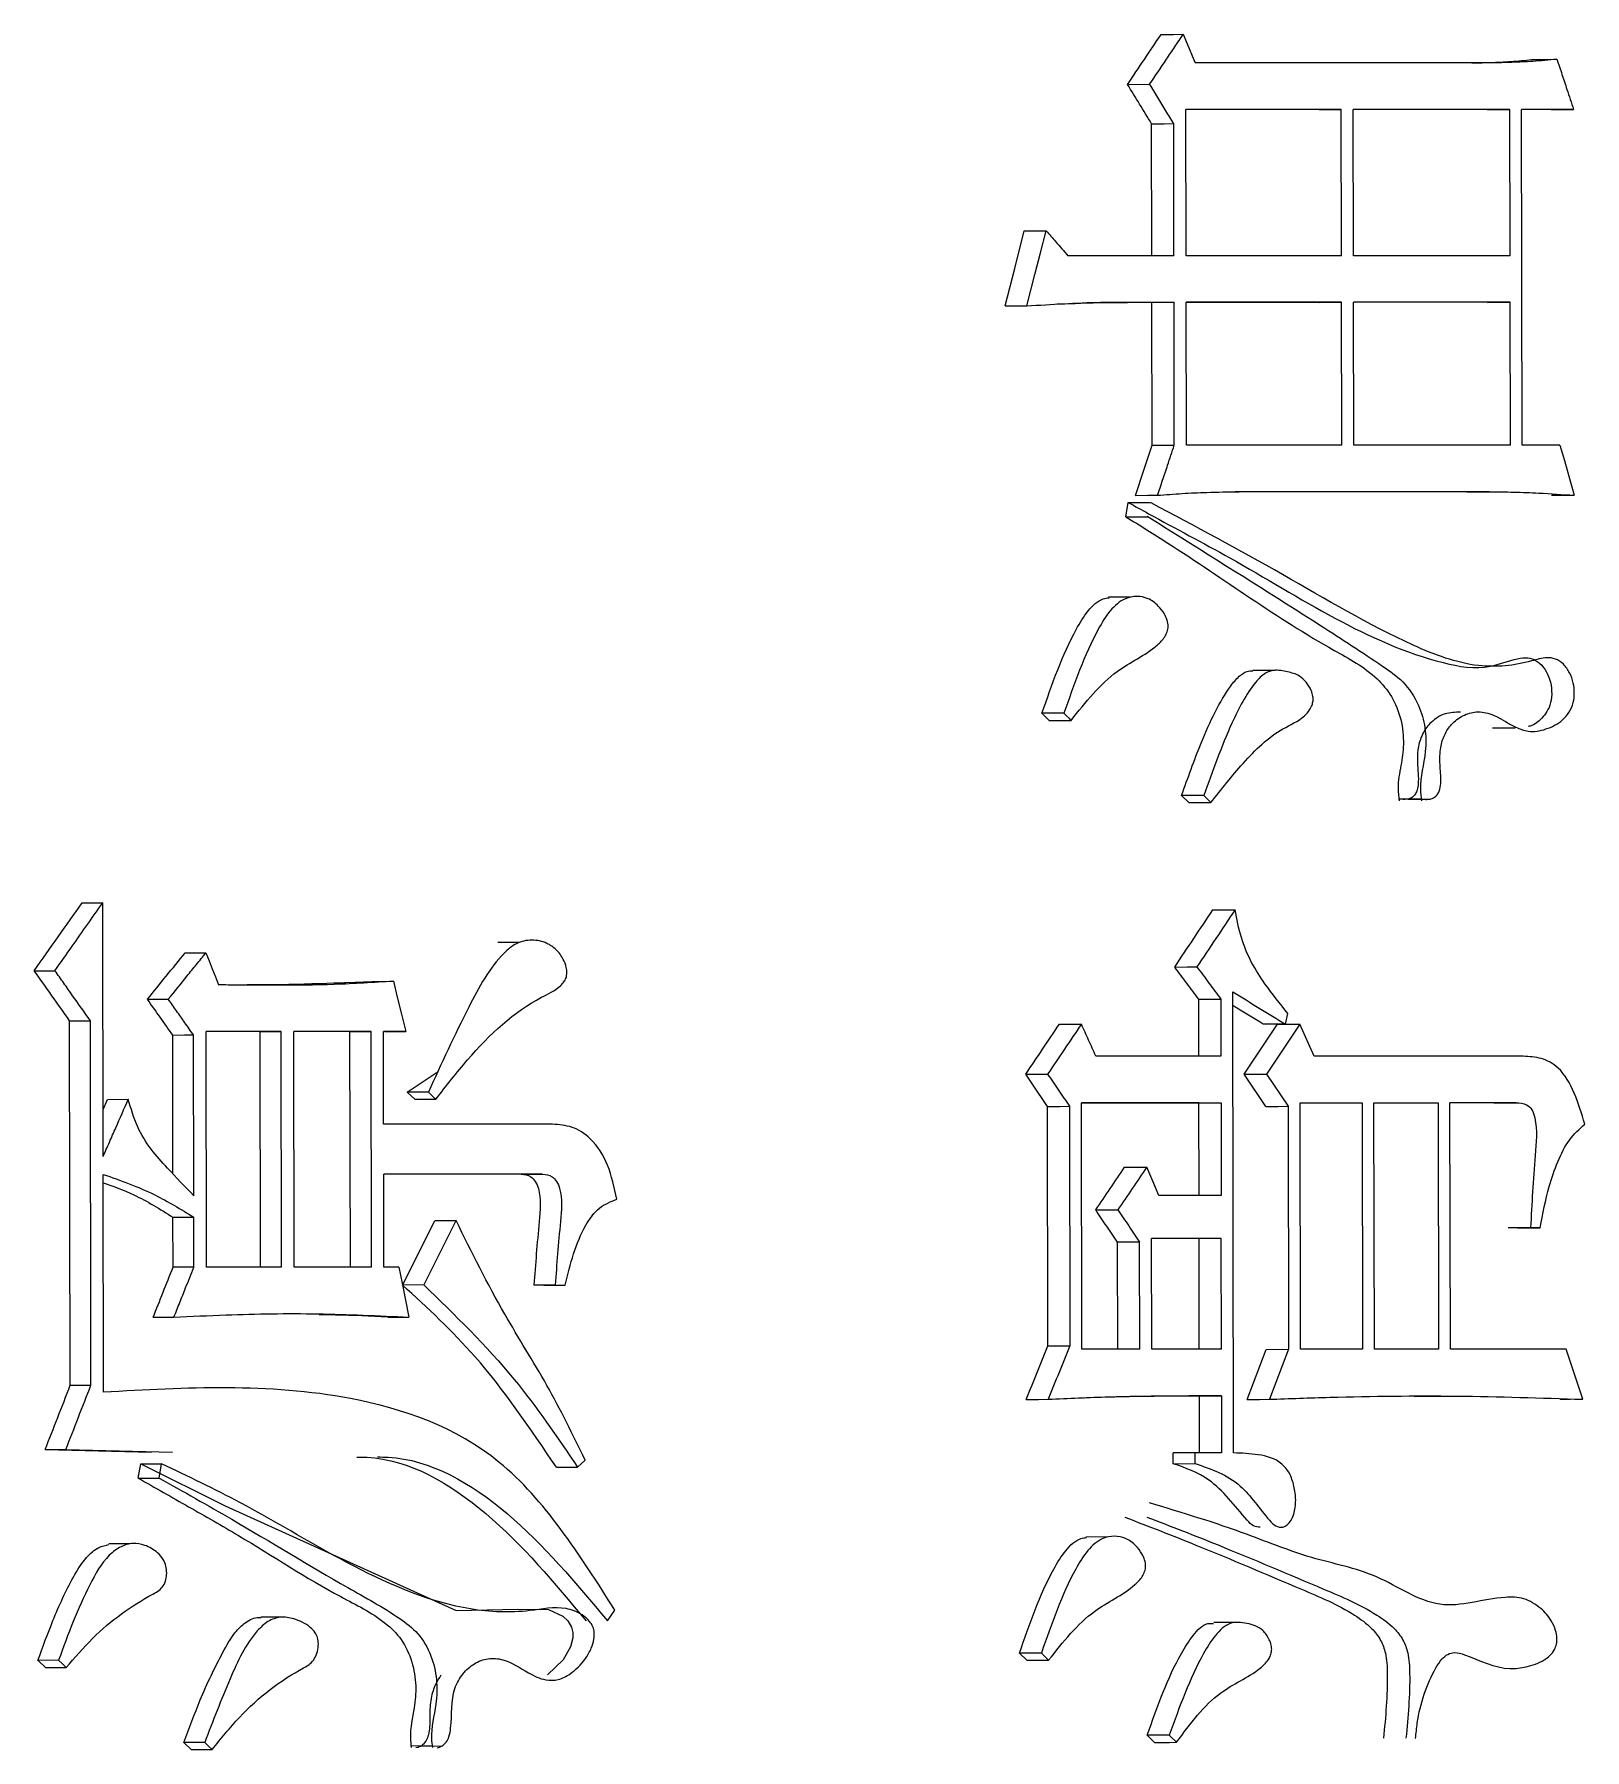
# Model space of a CAD drawing. Header units: millimetres. Extents: x 2104 to 4053, y 855 to 2233.
# Drawn here: x 2993.04 to 2997.74, y 1054.67 to 1059.86 of the extents above; entities that cross this region are included whole.
import ezdxf

# ---------------------------------------------------------------- set-up
doc = ezdxf.new("R2010")
doc.units = ezdxf.units.MM

msp = doc.modelspace()

# ---------------------------------------------------------------- linework, layer by layer
at = {"color": 7, "linetype": 'Continuous', "lineweight": 25}
for p, q in [((2997.4525, 1059.7752), (2996.5576, 1059.7752)), ((2996.3526, 1059.71), (2996.4194, 1059.7103)), ((2996.9997, 1059.6346), (2996.5287, 1059.6346)), ((2996.5295, 1059.1911), (2996.5287, 1059.6346)), ((2996.6757, 1059.6343), (2996.5287, 1059.6343)), ((2996.9322, 1059.6343), (2996.9997, 1059.6346)), ((2997.0004, 1059.1911), (2996.9997, 1059.6346)), ((2997.51, 1059.6346), (2997.0358, 1059.6346)), ((2997.0365, 1059.1911), (2997.0358, 1059.6346)), ((2997.4419, 1059.6343), (2997.51, 1059.6346)), ((2997.5108, 1059.1911), (2997.51, 1059.6346)), ((2997.703, 1059.6346), (2997.5458, 1059.6346)), ((2997.5475, 1058.6178), (2997.5458, 1059.6346)), ((2997.6347, 1059.6343), (2997.703, 1059.6346)), ((2996.4262, 1059.1908), (2996.4255, 1059.591)), ((2996.4931, 1059.1911), (2996.4924, 1059.5913)), ((2996.4931, 1059.1911), (2996.1721, 1059.191)), ((2997.0004, 1059.1911), (2996.5295, 1059.1911)), ((2997.5108, 1059.1911), (2997.0365, 1059.1911)), ((2996.4265, 1059.0502), (2996.4934, 1059.0504)), ((2996.4272, 1058.6175), (2996.4265, 1059.0502)), ((2996.4941, 1058.6177), (2996.4934, 1059.0504)), ((2997.0007, 1059.0504), (2996.5297, 1059.0504)), ((2996.5305, 1058.6177), (2996.5297, 1059.0504)), ((2996.9331, 1059.0502), (2996.5297, 1059.0502)), ((2996.9331, 1059.0502), (2997.0007, 1059.0504)), ((2997.0014, 1058.6178), (2997.0007, 1059.0504)), ((2997.511, 1059.0504), (2997.0368, 1059.0504)), ((2997.0375, 1058.6178), (2997.0368, 1059.0504)), ((2997.4429, 1059.0502), (2997.511, 1059.0504)), ((2997.5118, 1058.6178), (2997.511, 1059.0504)), ((2996.4272, 1058.6175), (2996.4941, 1058.6177)), ((2997.0014, 1058.6178), (2996.5305, 1058.6177)), ((2997.5118, 1058.6178), (2997.0375, 1058.6178)), ((2997.6619, 1058.6178), (2997.5475, 1058.6178)), ((2997.3794, 1058.4769), (2996.6782, 1058.4769)), ((2997.4475, 1058.4771), (2996.6905, 1058.4771)), ((2997.3794, 1058.4769), (2997.4475, 1058.4771)), ((2996.3476, 1058.4011), (2996.3548, 1058.4444)), ((2996.3548, 1058.4444), (2996.4216, 1058.4447)), ((2997.6366, 1058.4661), (2997.705, 1058.4663)), ((2996.3476, 1058.4011), (2996.4144, 1058.4014)), ((2996.3612, 1058.1579), (2996.2944, 1058.1576)), ((2996.7998, 1057.9362), (2996.7321, 1057.9359)), ((2996.1599, 1057.8064), (2996.0934, 1057.8062)), ((2996.1153, 1057.7846), (2996.0934, 1057.8062)), ((2996.1153, 1057.7846), (2996.1818, 1057.7848)), ((2997.4572, 1057.7623), (2997.5259, 1057.7625)), ((2996.5379, 1057.5358), (2996.5161, 1057.5574)), ((2996.5832, 1057.5576), (2996.5162, 1057.5574)), ((2997.2413, 1057.5468), (2997.1734, 1057.5466)), ((2997.2018, 1057.5466), (2997.2697, 1057.5468)), ((2993.2506, 1056.4647), (2993.2493, 1057.2327)), ((2996.611, 1057.2113), (2996.6782, 1057.2115)), ((2994.5102, 1057.1124), (2994.4452, 1057.1121)), ((2993.0421, 1057.0269), (2993.1046, 1057.0271)), ((2993.959, 1056.9898), (2994.0655, 1056.9946)), ((2993.3849, 1056.9404), (2993.4479, 1056.9407)), ((2996.5682, 1056.7677), (2996.568, 1056.9408)), ((2996.635, 1056.9411), (2996.6353, 1056.768)), ((2996.6737, 1055.5673), (2996.6713, 1056.9627)), ((2993.151, 1055.7721), (2993.1491, 1056.8755)), ((2993.2136, 1055.7723), (2993.2118, 1056.8757)), ((2996.706, 1056.7137), (2996.8069, 1056.8651)), ((2996.8743, 1056.8654), (2996.7732, 1056.7139)), ((2996.8309, 1056.8654), (2996.8381, 1056.8978)), ((2996.9179, 1056.768), (2996.8743, 1056.8654)), ((2993.4618, 1056.412), (2993.4611, 1056.8322)), ((2993.5249, 1056.3457), (2993.5241, 1056.8325)), ((2993.7896, 1056.8434), (2993.5621, 1056.8433)), ((2993.5633, 1056.1294), (2993.5621, 1056.8433)), ((2993.7262, 1056.8431), (2993.5621, 1056.8431)), ((2993.7262, 1056.8431), (2993.7896, 1056.8434)), ((2993.7274, 1056.1292), (2993.7262, 1056.8431)), ((2993.7908, 1056.1294), (2993.7896, 1056.8434)), ((2994.0617, 1056.8434), (2993.8275, 1056.8434)), ((2993.8287, 1056.1294), (2993.8275, 1056.8434)), ((2993.998, 1056.8432), (2993.8275, 1056.8431)), ((2993.998, 1056.8432), (2994.0617, 1056.8434)), ((2993.9992, 1056.1292), (2993.998, 1056.8432)), ((2994.0629, 1056.1295), (2994.0617, 1056.8434)), ((2994.1673, 1056.8434), (2994.0994, 1056.8434)), ((2994.0999, 1056.5622), (2994.0994, 1056.8434)), ((2994.1034, 1056.8432), (2994.0994, 1056.8432)), ((2994.1034, 1056.8432), (2994.1673, 1056.8434)), ((2996.6353, 1056.768), (2996.2566, 1056.768)), ((2997.5507, 1056.768), (2996.9179, 1056.768)), ((2994.1714, 1056.6593), (2994.265, 1056.7218)), ((2996.7712, 1056.6163), (2996.706, 1056.7137)), ((2996.7732, 1056.7139), (2996.8386, 1056.6166)), ((2994.194, 1056.6377), (2994.1714, 1056.6593)), ((2993.2504, 1056.6069), (2993.2638, 1056.6375)), ((2993.2638, 1056.6375), (2993.3266, 1056.6378)), ((2996.1112, 1055.8915), (2996.11, 1056.6163)), ((2996.1765, 1056.6165), (2996.1777, 1055.8918)), ((2996.213, 1056.6273), (2996.6356, 1056.6274)), ((2996.2143, 1055.881), (2996.213, 1056.6273)), ((2996.5685, 1056.6271), (2996.213, 1056.6271)), ((2996.5685, 1056.6271), (2996.6356, 1056.6274)), ((2996.569, 1056.3459), (2996.5685, 1056.6271)), ((2996.6356, 1056.6274), (2996.6361, 1056.3461)), ((2996.8386, 1056.6166), (2996.8398, 1055.881)), ((2996.8747, 1056.6274), (2997.0625, 1056.6274)), ((2996.876, 1055.881), (2996.8747, 1056.6274)), ((2996.9949, 1056.6271), (2997.0625, 1056.6274)), ((2997.0625, 1056.6274), (2997.0638, 1055.881)), ((2997.0986, 1056.6274), (2997.2928, 1056.6274)), ((2997.0998, 1055.881), (2997.0986, 1056.6274)), ((2997.225, 1056.6271), (2997.2928, 1056.6274)), ((2997.2928, 1056.6274), (2997.2941, 1055.881)), ((2997.5295, 1056.6274), (2997.3287, 1056.6274)), ((2997.33, 1055.881), (2997.3287, 1056.6274)), ((2997.4612, 1056.6271), (2997.3287, 1056.6271)), ((2997.4616, 1056.6271), (2997.5298, 1056.6274)), ((2994.6108, 1056.5623), (2994.0999, 1056.5622)), ((2993.2518, 1055.7508), (2993.2507, 1056.4105)), ((2994.5811, 1056.4108), (2994.1002, 1056.4107)), ((2994.1007, 1056.1295), (2994.1002, 1056.4107)), ((2994.5167, 1056.4106), (2994.1002, 1056.4105)), ((2994.5169, 1056.4106), (2994.5814, 1056.4108)), ((2996.6361, 1056.3461), (2996.447, 1056.3461)), ((2993.4623, 1056.1291), (2993.462, 1056.2806)), ((2993.5253, 1056.1294), (2993.5251, 1056.2808)), ((2994.1574, 1056.0753), (2994.2547, 1056.2699)), ((2994.3187, 1056.2702), (2994.2214, 1056.0756)), ((2994.2551, 1056.2707), (2994.3192, 1056.271)), ((2997.573, 1056.2488), (2997.5048, 1056.2485)), ((2997.5334, 1056.2485), (2997.6016, 1056.2488)), ((2997.6016, 1056.2488), (2997.573, 1056.2488)), ((2996.3889, 1056.2055), (2996.3222, 1056.2052)), ((2996.3227, 1055.8807), (2996.3222, 1056.2052)), ((2996.3895, 1055.881), (2996.3889, 1056.2055)), ((2996.6363, 1056.2163), (2996.4254, 1056.2163)), ((2996.4259, 1055.881), (2996.4254, 1056.2163)), ((2996.5692, 1056.2161), (2996.4254, 1056.2161)), ((2996.6363, 1056.2163), (2996.5692, 1056.2161)), ((2996.5698, 1055.8807), (2996.5692, 1056.2161)), ((2996.6368, 1055.881), (2996.6363, 1056.2163)), ((2993.5253, 1056.1294), (2993.4623, 1056.1291)), ((2993.7908, 1056.1294), (2993.5633, 1056.1294)), ((2994.0629, 1056.1295), (2993.8287, 1056.1294)), ((2994.1459, 1056.1295), (2994.1007, 1056.1295)), ((2994.2214, 1056.0756), (2994.1574, 1056.0753)), ((2994.6191, 1056.0755), (2994.5547, 1056.0752)), ((2994.5845, 1056.0752), (2994.5547, 1056.0752)), ((2994.5845, 1056.0752), (2994.6491, 1056.0755)), ((2994.6191, 1056.0755), (2994.6491, 1056.0755)), ((2993.4018, 1055.9777), (2993.4647, 1055.9779)), ((2994.1124, 1055.9778), (2994.1763, 1055.9781)), ((2996.1112, 1055.8915), (2996.1777, 1055.8918)), ((2996.3895, 1055.881), (2996.2143, 1055.881)), ((2996.6368, 1055.881), (2996.4259, 1055.881)), ((2996.7149, 1055.7293), (2996.7725, 1055.8807)), ((2996.7725, 1055.8807), (2996.8398, 1055.881)), ((2996.8398, 1055.881), (2996.7821, 1055.7295)), ((2997.0638, 1055.881), (2996.876, 1055.881)), ((2997.2941, 1055.881), (2997.0998, 1055.881)), ((2997.6808, 1055.881), (2997.33, 1055.881)), ((2997.731, 1055.7295), (2997.6808, 1055.881)), ((2993.151, 1055.7721), (2993.2136, 1055.7723)), ((2996.57, 1055.7401), (2996.5377, 1055.74)), ((2996.5703, 1055.5673), (2996.57, 1055.7401)), ((2996.6371, 1055.7403), (2996.6374, 1055.5673)), ((2997.2211, 1055.7381), (2997.3697, 1055.7386)), ((2993.0751, 1055.5774), (2993.1376, 1055.5776)), ((2993.0751, 1055.5774), (2993.3972, 1055.5697)), ((2993.1376, 1055.5776), (2993.4604, 1055.5699)), ((2996.5575, 1055.5673), (2996.4905, 1055.567)), ((2996.4905, 1055.5346), (2996.4905, 1055.567)), ((2996.5575, 1055.5348), (2996.5575, 1055.5673)), ((2996.6374, 1055.5673), (2996.5575, 1055.5673)), ((2993.357, 1055.4909), (2993.3645, 1055.5342)), ((2993.3645, 1055.5342), (2993.4274, 1055.5344)), ((2993.4199, 1055.4911), (2993.4274, 1055.5344)), ((2994.6229, 1055.5236), (2994.6874, 1055.5238)), ((2994.6874, 1055.5238), (2994.7098, 1055.5455)), ((2996.4905, 1055.5346), (2996.5575, 1055.5348)), ((2996.293, 1055.3129), (2996.2264, 1055.3126)), ((2993.331, 1055.2917), (2993.2674, 1055.2915)), ((2993.7921, 1055.07), (2993.7279, 1055.0697)), ((2996.6804, 1055.0541), (2996.6133, 1055.0538)), ((2996.0915, 1054.9615), (2996.0251, 1054.9612)), ((2996.0471, 1054.9396), (2996.0251, 1054.9612)), ((2993.1157, 1054.9394), (2993.0532, 1054.9392)), ((2993.0762, 1054.9175), (2993.0533, 1054.9391)), ((2993.0761, 1054.9175), (2993.1387, 1054.9178)), ((2996.0471, 1054.9396), (2996.1135, 1054.9399)), ((2993.5581, 1054.6907), (2993.495, 1054.6905)), ((2993.5179, 1054.6688), (2993.4951, 1054.6904)), ((2996.4789, 1054.7127), (2996.412, 1054.7125)), ((2996.4338, 1054.6908), (2996.412, 1054.7125)), ((2993.5178, 1054.6689), (2993.5809, 1054.6691)), ((2994.2465, 1054.68), (2994.1826, 1054.6797)), ((2994.2123, 1054.6798), (2994.2763, 1054.68))]:
    msp.add_line(p, q, dxfattribs=at)
at = {"color": 7, "linetype": 'Continuous', "lineweight": 25, "flags": 128}
for points in [[(2996.4541, 1059.8615), (2996.4916, 1059.8616), (2996.5211, 1059.8617)], [(2996.5211, 1059.8617), (2996.5302, 1059.8401), (2996.5393, 1059.8185), (2996.5485, 1059.7968), (2996.5576, 1059.7752)], [(2997.5844, 1059.7858), (2997.6227, 1059.7859), (2997.6528, 1059.786)], [(2996.4255, 1059.591), (2996.463, 1059.5912), (2996.4924, 1059.5913)], [(2995.9816, 1059.0393), (2996.0107, 1059.1529), (2996.0398, 1059.2665)], [(2996.0398, 1059.2665), (2996.0769, 1059.2666), (2996.1062, 1059.2668)], [(2996.048, 1059.0396), (2996.0722, 1059.1341), (2996.0892, 1059.2004), (2996.1062, 1059.2668)], [(2995.9816, 1059.0393), (2996.0188, 1059.0395), (2996.048, 1059.0396)], [(2996.3766, 1058.466), (2996.4019, 1058.5418), (2996.4272, 1058.6175)], [(2997.6619, 1058.6178), (2997.6752, 1058.5711), (2997.6884, 1058.5245), (2997.705, 1058.4663)], [(2996.3766, 1058.466), (2996.414, 1058.4662), (2996.4434, 1058.4663)], [(2996.1818, 1057.7848), (2996.1762, 1057.7903), (2996.1681, 1057.7984), (2996.1599, 1057.8064)], [(2996.605, 1057.536), (2996.5995, 1057.5414), (2996.5913, 1057.5495), (2996.5832, 1057.5576)], [(2996.5379, 1057.5358), (2996.5624, 1057.5359), (2996.5837, 1057.5359), (2996.605, 1057.536)], [(2993.1866, 1057.2324), (2993.2217, 1057.2326), (2993.2493, 1057.2327)], [(2993.4986, 1057.0811), (2993.5339, 1057.0812), (2993.5617, 1057.0813)], [(2993.5617, 1057.0813), (2993.5712, 1057.057), (2993.5808, 1057.0326), (2993.5903, 1057.0083), (2993.5998, 1056.984)], [(2996.4952, 1057.0382), (2996.5328, 1057.0383), (2996.5622, 1057.0384)], [(2994.0655, 1056.9946), (2994.1013, 1056.9948), (2994.1293, 1056.9949)], [(2994.1293, 1056.9949), (2994.1413, 1056.9473), (2994.1543, 1056.8954), (2994.1673, 1056.8434)], [(2996.568, 1056.9408), (2996.6055, 1056.941), (2996.635, 1056.9411)], [(2993.1491, 1056.8755), (2993.1842, 1056.8756), (2993.2118, 1056.8757)], [(2996.1461, 1056.8651), (2996.1834, 1056.8652), (2996.2126, 1056.8653)], [(2996.8309, 1056.8654), (2996.7932, 1056.8652), (2996.7636, 1056.8651)], [(2996.8069, 1056.8651), (2996.8447, 1056.8652), (2996.8743, 1056.8654)], [(2993.4611, 1056.8322), (2993.4964, 1056.8324), (2993.5241, 1056.8325)], [(2996.0441, 1056.7136), (2996.0813, 1056.7138), (2996.1105, 1056.7139)], [(2996.706, 1056.7137), (2996.7436, 1056.7138), (2996.7732, 1056.7139)], [(2994.2354, 1056.6596), (2994.212, 1056.6595), (2994.1917, 1056.6594), (2994.1714, 1056.6593)], [(2994.1939, 1056.6377), (2994.2173, 1056.6378), (2994.2376, 1056.6379), (2994.2579, 1056.6379)], [(2996.11, 1056.6163), (2996.1473, 1056.6164), (2996.1765, 1056.6165)], [(2996.7712, 1056.6163), (2996.8089, 1056.6164), (2996.8386, 1056.6166)], [(2996.3436, 1056.4324), (2996.381, 1056.4325), (2996.4104, 1056.4326)], [(2996.447, 1056.3461), (2996.4287, 1056.3894), (2996.4104, 1056.4326)], [(2996.2565, 1056.3026), (2996.2938, 1056.3027), (2996.3231, 1056.3028)], [(2993.462, 1056.2806), (2993.4803, 1056.2807), (2993.4986, 1056.2807), (2993.5251, 1056.2808)], [(2994.1459, 1056.1295), (2994.1556, 1056.0811), (2994.1659, 1056.0296), (2994.1763, 1055.9781)], [(2996.0458, 1055.7293), (2996.0829, 1055.7294), (2996.1122, 1055.7295)], [(2996.6371, 1055.7403), (2996.5995, 1055.7402), (2996.57, 1055.7401)], [(2996.7149, 1055.7293), (2996.7525, 1055.7294), (2996.7821, 1055.7295)], [(2997.731, 1055.7295), (2997.6927, 1055.7294), (2997.6627, 1055.7293)], [(2993.3645, 1055.5342), (2993.6203, 1055.4073), (2994.3194, 1055.0899), (2994.5062, 1055.0943), (2994.5987, 1055.0931), (2994.6423, 1055.0726), (2994.6574, 1055.0586), (2994.6692, 1055.0395), (2994.6729, 1055.0236), (2994.6727, 1055.007), (2994.6658, 1054.9803), (2994.6434, 1054.9404), (2994.5964, 1054.8958), (2994.5964, 1054.8958)], [(2993.357, 1055.4909), (2993.3849, 1055.491), (2993.4024, 1055.4911), (2993.4199, 1055.4911)], [(2994.7779, 1055.0587), (2994.789, 1055.0749), (2994.8002, 1055.0911)], [(2996.1135, 1054.9399), (2996.1079, 1054.9453), (2996.0997, 1054.9534), (2996.0915, 1054.9615)], [(2993.1387, 1054.9178), (2993.1272, 1054.9286), (2993.1158, 1054.9394)], [(2993.5809, 1054.6691), (2993.5695, 1054.6799), (2993.5581, 1054.6907)], [(2996.4338, 1054.6908), (2996.4583, 1054.6909), (2996.4795, 1054.691), (2996.5008, 1054.6911)], [(2996.5008, 1054.6911), (2996.4952, 1054.6966), (2996.487, 1054.7046), (2996.4789, 1054.7127)]]:
    msp.add_lwpolyline(points, dxfattribs=at)
at = {"color": 7, "linetype": 'Continuous', "lineweight": 25}
for points, knots in [([(2996.3526, 1059.71), (2996.3696, 1059.7353), (2996.4034, 1059.7858), (2996.4372, 1059.8362), (2996.4541, 1059.8615)], [0, 0, 0, 0, 0.5, 1, 1, 1, 1]), ([(2996.4194, 1059.7103), (2996.4364, 1059.7355), (2996.4618, 1059.7734), (2996.4957, 1059.8239), (2996.5126, 1059.8491), (2996.5211, 1059.8617)], [0, 0, 0, 0, 0.5, 0.75, 1, 1, 1, 1]), ([(2997.3945, 1059.7752), (2997.4158, 1059.7756), (2997.4582, 1059.7764), (2997.5215, 1059.7798), (2997.5634, 1059.7838), (2997.5844, 1059.7858)], [0, 0, 0, 0, 0.33543, 0.667608, 1, 1, 1, 1]), ([(2997.6528, 1059.786), (2997.6285, 1059.7837), (2997.583, 1059.7794), (2997.5163, 1059.7764), (2997.4738, 1059.7756), (2997.4525, 1059.7752)], [0, 0, 0, 0, 0.365045, 0.682453, 1, 1, 1, 1]), ([(2997.6528, 1059.786), (2997.6578, 1059.7708), (2997.6679, 1059.7405), (2997.6846, 1059.69), (2997.6963, 1059.6547), (2997.703, 1059.6346)], [0, 0, 0, 0, 0.30079, 0.601581, 1, 1, 1, 1]), ([(2996.4255, 1059.591), (2996.4134, 1059.6109), (2996.3891, 1059.6505), (2996.3648, 1059.6902), (2996.3526, 1059.71)], [0, 0, 0, 0, 0.499999, 1, 1, 1, 1]), ([(2996.4924, 1059.5913), (2996.4846, 1059.6042), (2996.4684, 1059.6304), (2996.4441, 1059.6701), (2996.4277, 1059.6969), (2996.4194, 1059.7103)], [0, 0, 0, 0, 0.324476, 0.662238, 1, 1, 1, 1]), ([(2996.1062, 1059.2668), (2996.1156, 1059.2559), (2996.1314, 1059.2378), (2996.1534, 1059.2126), (2996.1659, 1059.1982), (2996.1721, 1059.191)], [0, 0, 0, 0, 0.4303512, 0.7151758, 1, 1, 1, 1]), ([(2996.048, 1059.0396), (2996.1223, 1059.0443), (2996.2338, 1059.0513), (2996.3822, 1059.0514), (2996.4563, 1059.0508), (2996.4934, 1059.0504)], [0, 0, 0, 0, 0.499643, 0.749805, 1, 1, 1, 1]), ([(2996.1389, 1059.0459), (2996.1388, 1059.0456), (2996.1386, 1059.0452), (2996.1762, 1059.0468), (2996.2639, 1059.0498), (2996.3351, 1059.0503), (2996.3855, 1059.0504), (2996.3943, 1059.0504), (2996.3999, 1059.0504)], [0, 0, 0, 0, 0.075068, 0.109107, 0.519805, 0.708473, 0.812965, 1, 1, 1, 1]), ([(2996.4434, 1058.4663), (2996.4485, 1058.4815), (2996.4586, 1058.5118), (2996.4756, 1058.5623), (2996.4874, 1058.5976), (2996.4941, 1058.6177)], [0, 0, 0, 0, 0.300788, 0.601575, 1, 1, 1, 1]), ([(2996.4434, 1058.4663), (2996.4682, 1058.4682), (2996.5178, 1058.472), (2996.6002, 1058.4758), (2996.6577, 1058.4767), (2996.6905, 1058.4771)], [0, 0, 0, 0, 0.300884, 0.601781, 1, 1, 1, 1]), ([(2997.4475, 1058.4771), (2997.4726, 1058.4768), (2997.5228, 1058.4762), (2997.6087, 1058.4728), (2997.6693, 1058.4687), (2997.705, 1058.4663)], [0, 0, 0, 0, 0.29168, 0.583373, 1, 1, 1, 1]), ([(2996.3548, 1058.4444), (2996.3753, 1058.433), (2996.4777, 1058.3762), (2996.7957, 1058.2107), (2997.1248, 1057.9872), (2997.4329, 1057.9344), (2997.5156, 1057.9699), (2997.5628, 1057.9763), (2997.5902, 1057.9674), (2997.6124, 1057.9472), (2997.6288, 1057.918), (2997.6376, 1057.883), (2997.6368, 1057.8473), (2997.6271, 1057.8169), (2997.6072, 1057.7898), (2997.5862, 1057.7713), (2997.5694, 1057.7672), (2997.5656, 1057.7662)], [0, 0, 0, 0, 0.043743, 0.218678, 0.674874, 0.770685, 0.827126, 0.847708, 0.865227, 0.88276, 0.900201, 0.918353, 0.935984, 0.951559, 0.965799, 0.992116, 1, 1, 1, 1]), ([(2997.2553, 1057.5457), (2997.2605, 1057.5458), (2997.2711, 1057.5459), (2997.2846, 1057.5528), (2997.2938, 1057.5642), (2997.2995, 1057.5796), (2997.3023, 1057.6093), (2997.2978, 1057.6511), (2997.2979, 1057.7003), (2997.3113, 1057.7426), (2997.3345, 1057.7769), (2997.3677, 1057.8013), (2997.4103, 1057.814), (2997.4789, 1057.8006), (2997.5438, 1057.7424), (2997.6202, 1057.7561), (2997.6625, 1057.7773), (2997.6902, 1057.8074), (2997.7029, 1057.8364), (2997.7064, 1057.8682), (2997.7028, 1057.8996), (2997.6918, 1057.9303), (2997.6731, 1057.9563), (2997.6488, 1057.9725), (2997.6151, 1057.9768), (2997.5389, 1057.9518), (2997.4004, 1057.9382), (2997.1443, 1058.036), (2996.8236, 1058.2303), (2996.5575, 1058.3721), (2996.4244, 1058.443)], [0, 0, 0, 0, 0.007652, 0.015681, 0.02075, 0.025816, 0.034148, 0.052936, 0.071785, 0.086911, 0.102014, 0.121926, 0.142159, 0.165849, 0.223522, 0.250537, 0.277587, 0.290073, 0.302699, 0.313484, 0.324495, 0.336811, 0.350181, 0.363527, 0.376359, 0.399765, 0.479952, 0.580348, 0.790137, 1, 1, 1, 1]), ([(2996.3476, 1058.4011), (2996.39, 1058.3749), (2996.6025, 1058.2435), (2996.8483, 1058.0621), (2997.087, 1057.9386), (2997.1539, 1057.8599), (2997.1829, 1057.79), (2997.1906, 1057.7154), (2997.1808, 1057.6463), (2997.1688, 1057.5898), (2997.1731, 1057.5537), (2997.1745, 1057.5411)], [0, 0, 0, 0, 0.121837, 0.609205, 0.736134, 0.787443, 0.839025, 0.888224, 0.929796, 0.97544, 1, 1, 1, 1]), ([(2996.4114, 1058.4032), (2996.4467, 1058.3811), (2996.6231, 1058.2707), (2996.8619, 1058.1209), (2997.0842, 1057.9773), (2997.1882, 1057.9056), (2997.2336, 1057.8392), (2997.2557, 1057.7632), (2997.2574, 1057.6749), (2997.2348, 1057.603), (2997.241, 1057.5528), (2997.2424, 1057.5413)], [0, 0, 0, 0, 0.1010908, 0.5054168, 0.6861437, 0.747623, 0.8099489, 0.856214, 0.9025377, 0.9776718, 1, 1, 1, 1]), ([(2996.0934, 1057.8062), (2996.1241, 1057.8946), (2996.1626, 1058.0057), (2996.2309, 1058.1175), (2996.2671, 1058.152), (2996.2906, 1058.1553), (2996.2965, 1058.1562)], [0, 0, 0, 0, 0.631827, 0.793273, 0.948374, 1, 1, 1, 1]), ([(2996.1818, 1057.7848), (2996.2255, 1057.8399), (2996.3029, 1057.9373), (2996.4138, 1057.9839), (2996.4624, 1058.0317), (2996.4728, 1058.0521), (2996.4764, 1058.0701), (2996.4728, 1058.0893), (2996.4627, 1058.1107), (2996.4441, 1058.135), (2996.4155, 1058.1559), (2996.3803, 1058.162), (2996.3392, 1058.1545), (2996.2975, 1058.1185), (2996.2293, 1058.005), (2996.1906, 1057.8945), (2996.1599, 1057.8064)], [0, 0, 0, 0, 0.207529, 0.367372, 0.400835, 0.416669, 0.431353, 0.44814, 0.466693, 0.497247, 0.538462, 0.578547, 0.619957, 0.682143, 0.746846, 1, 1, 1, 1]), ([(2996.5162, 1057.5574), (2996.5351, 1057.6106), (2996.5661, 1057.6976), (2996.6151, 1057.8086), (2996.6543, 1057.8772), (2996.6874, 1057.9173), (2996.7114, 1057.9343), (2996.7261, 1057.9348), (2996.7322, 1057.9349)], [0, 0, 0, 0, 0.358147, 0.585823, 0.784381, 0.880615, 0.950661, 1, 1, 1, 1]), ([(2996.605, 1057.536), (2996.6367, 1057.5764), (2996.7033, 1057.6612), (2996.7984, 1057.753), (2996.8751, 1057.7835), (2996.9025, 1057.8136), (2996.9112, 1057.8295), (2996.9147, 1057.8438), (2996.914, 1057.8594), (2996.9077, 1057.8795), (2996.894, 1057.9016), (2996.8698, 1057.9238), (2996.8354, 1057.9322), (2996.8005, 1057.9393), (2996.766, 1057.9286), (2996.7184, 1057.8777), (2996.6536, 1057.753), (2996.6099, 1057.6317), (2996.5832, 1057.5576)], [0, 0, 0, 0, 0.145125, 0.304252, 0.383322, 0.406111, 0.420719, 0.431527, 0.442364, 0.458239, 0.484495, 0.512276, 0.553408, 0.599256, 0.628705, 0.66811, 0.797295, 1, 1, 1, 1]), ([(2997.3604, 1057.8096), (2997.3448, 1057.8093), (2997.3135, 1057.8088), (2997.274, 1057.7843), (2997.2461, 1057.7487), (2997.2317, 1057.7079), (2997.2287, 1057.6569), (2997.2346, 1057.6145), (2997.2317, 1057.5803), (2997.2262, 1057.5644), (2997.2175, 1057.5534), (2997.2041, 1057.546), (2997.1936, 1057.5457), (2997.1874, 1057.5455)], [0, 0, 0, 0, 0.1516546, 0.3033297, 0.4116147, 0.5204153, 0.6189366, 0.7738977, 0.8270404, 0.8622462, 0.8976433, 0.940748, 1, 1, 1, 1]), ([(2993.0421, 1057.0269), (2993.0662, 1057.0611), (2993.1144, 1057.1296), (2993.1626, 1057.1982), (2993.1866, 1057.2324)], [0, 0, 0, 0, 0.5, 1, 1, 1, 1]), ([(2993.1046, 1057.0271), (2993.122, 1057.0518), (2993.1549, 1057.0985), (2993.2031, 1057.167), (2993.2339, 1057.2108), (2993.2493, 1057.2327)], [0, 0, 0, 0, 0.360725, 0.680362, 1, 1, 1, 1]), ([(2996.4952, 1057.0382), (2996.5145, 1057.067), (2996.5532, 1057.1247), (2996.5917, 1057.1824), (2996.611, 1057.2113)], [0, 0, 0, 0, 0.5, 1, 1, 1, 1]), ([(2996.6781, 1057.2115), (2996.6588, 1057.1827), (2996.6202, 1057.125), (2996.5816, 1057.0673), (2996.5622, 1057.0384)], [0, 0, 0, 0, 0.500001, 1, 1, 1, 1]), ([(2996.8381, 1056.8978), (2996.8144, 1056.9269), (2996.7753, 1056.9751), (2996.7264, 1057.0509), (2996.6942, 1057.1267), (2996.6835, 1057.1831), (2996.6782, 1057.2115)], [0, 0, 0, 0, 0.333781, 0.552151, 0.77417, 1, 1, 1, 1]), ([(2993.3849, 1056.9404), (2993.4039, 1056.9638), (2993.4418, 1057.0107), (2993.4797, 1057.0576), (2993.4986, 1057.0811)], [0, 0, 0, 0, 0.5, 1, 1, 1, 1]), ([(2993.4479, 1056.9407), (2993.4669, 1056.9641), (2993.4953, 1056.9993), (2993.5333, 1057.0461), (2993.5522, 1057.0696), (2993.5617, 1057.0813)], [0, 0, 0, 0, 0.5, 0.75, 1, 1, 1, 1]), ([(2994.2579, 1056.6379), (2994.2894, 1056.6783), (2994.3842, 1056.8001), (2994.512, 1056.9197), (2994.6225, 1056.9674), (2994.6457, 1056.9917), (2994.653, 1057.0049), (2994.6556, 1057.0206), (2994.6531, 1057.0404), (2994.6429, 1057.0659), (2994.6233, 1057.0925), (2994.5904, 1057.1143), (2994.5485, 1057.1223), (2994.502, 1057.1135), (2994.4291, 1057.052), (2994.3426, 1056.893), (2994.2749, 1056.7456), (2994.2354, 1056.6596)], [0, 0, 0, 0, 0.1170235, 0.3535333, 0.40969, 0.4219133, 0.4319578, 0.442101, 0.4536789, 0.4720752, 0.4997704, 0.527463, 0.5683227, 0.6108044, 0.6490141, 0.7951665, 1, 1, 1, 1]), ([(2993.1491, 1056.8755), (2993.1313, 1056.9007), (2993.0956, 1056.9512), (2993.0599, 1057.0016), (2993.0421, 1057.0269)], [0, 0, 0, 0, 0.5, 1, 1, 1, 1]), ([(2993.2118, 1056.8757), (2993.1939, 1056.9009), (2993.1671, 1056.9388), (2993.1314, 1056.9893), (2993.1135, 1057.0145), (2993.1046, 1057.0271)], [0, 0, 0, 0, 0.4999999, 0.7499999, 1, 1, 1, 1]), ([(2996.568, 1056.9408), (2996.5558, 1056.957), (2996.5316, 1056.9895), (2996.5074, 1057.0219), (2996.4952, 1057.0382)], [0, 0, 0, 0, 0.500001, 1, 1, 1, 1]), ([(2996.5622, 1057.0384), (2996.5744, 1057.0222), (2996.5987, 1056.9897), (2996.6229, 1056.9573), (2996.635, 1056.9411)], [0, 0, 0, 0, 0.500001, 1, 1, 1, 1]), ([(2994.1293, 1056.9949), (2994.0697, 1056.9912), (2993.952, 1056.9839), (2993.8046, 1056.9826), (2993.6877, 1056.9831), (2993.6291, 1056.9837), (2993.5998, 1056.984)], [0, 0, 0, 0, 0.33903, 0.669456, 0.834726, 1, 1, 1, 1]), ([(2993.9832, 1056.99), (2993.9832, 1056.99), (2993.9833, 1056.99), (2993.9823, 1056.99), (2993.9474, 1056.989), (2993.8318, 1056.9846), (2993.7373, 1056.9839), (2993.6783, 1056.9837), (2993.649, 1056.9837), (2993.6363, 1056.9837), (2993.6287, 1056.9837)], [0, 0, 0, 0, 0.001521, 0.009304, 0.018805, 0.442977, 0.677305, 0.791604, 0.874752, 1, 1, 1, 1]), ([(2993.4611, 1056.8322), (2993.4484, 1056.8503), (2993.423, 1056.8863), (2993.3976, 1056.9224), (2993.3849, 1056.9404)], [0, 0, 0, 0, 0.5, 1, 1, 1, 1]), ([(2993.5241, 1056.8325), (2993.5154, 1056.8449), (2993.4984, 1056.8691), (2993.473, 1056.9051), (2993.4562, 1056.9288), (2993.4479, 1056.9407)], [0, 0, 0, 0, 0.342692, 0.671346, 1, 1, 1, 1]), ([(2996.6713, 1056.9627), (2996.6979, 1056.9465), (2996.7512, 1056.914), (2996.8043, 1056.8816), (2996.8309, 1056.8654)], [0, 0, 0, 0, 0.5, 1, 1, 1, 1]), ([(2996.7636, 1056.8651), (2996.737, 1056.8813), (2996.7063, 1056.9001), (2996.6756, 1056.9189), (2996.6714, 1056.9214)], [0, 0, 0, 0, 0.864063, 1, 1, 1, 1]), ([(2996.0441, 1056.7136), (2996.0611, 1056.7389), (2996.0951, 1056.7893), (2996.1291, 1056.8398), (2996.1461, 1056.8651)], [0, 0, 0, 0, 0.500001, 1, 1, 1, 1]), ([(2996.2126, 1056.8653), (2996.1956, 1056.8401), (2996.1616, 1056.7896), (2996.1275, 1056.7391), (2996.1105, 1056.7139)], [0, 0, 0, 0, 0.5000008, 1, 1, 1, 1]), ([(2996.2566, 1056.768), (2996.2493, 1056.7842), (2996.2346, 1056.8166), (2996.22, 1056.8491), (2996.2126, 1056.8653)], [0, 0, 0, 0, 0.500003, 1, 1, 1, 1]), ([(2997.7367, 1056.5625), (2997.7273, 1056.5945), (2997.7088, 1056.6575), (2997.6649, 1056.7337), (2997.6059, 1056.7651), (2997.569, 1056.767), (2997.5507, 1056.768)], [0, 0, 0, 0, 0.291832, 0.574338, 0.788145, 1, 1, 1, 1]), ([(2996.11, 1056.6163), (2996.099, 1056.6325), (2996.0771, 1056.6649), (2996.0551, 1056.6974), (2996.0441, 1056.7136)], [0, 0, 0, 0, 0.500001, 1, 1, 1, 1]), ([(2996.1105, 1056.7139), (2996.1215, 1056.6977), (2996.1435, 1056.6652), (2996.1655, 1056.6327), (2996.1765, 1056.6165)], [0, 0, 0, 0, 0.500001, 1, 1, 1, 1]), ([(2994.2579, 1056.6379), (2994.2561, 1056.6397), (2994.2514, 1056.6442), (2994.2438, 1056.6515), (2994.2382, 1056.6569), (2994.2354, 1056.6596)], [0, 0, 0, 0, 0.249837, 0.624946, 1, 1, 1, 1]), ([(2993.2506, 1056.4647), (2993.257, 1056.4792), (2993.2697, 1056.5082), (2993.2951, 1056.5659), (2993.314, 1056.6091), (2993.3266, 1056.6378)], [0, 0, 0, 0, 0.251429, 0.502858, 1, 1, 1, 1]), ([(2993.5249, 1056.3457), (2993.4983, 1056.3734), (2993.4544, 1056.4191), (2993.394, 1056.4848), (2993.3511, 1056.5544), (2993.3348, 1056.6098), (2993.3266, 1056.6378)], [0, 0, 0, 0, 0.334901, 0.5526, 0.773626, 1, 1, 1, 1]), ([(2997.5295, 1056.6274), (2997.5403, 1056.6269), (2997.5575, 1056.6261), (2997.5784, 1056.6075), (2997.5947, 1056.5543), (2997.5823, 1056.4313), (2997.5767, 1056.3213), (2997.573, 1056.2488)], [0, 0, 0, 0, 0.101292, 0.161492, 0.224995, 0.489361, 1, 1, 1, 1]), ([(2994.8056, 1056.3351), (2994.7981, 1056.3705), (2994.7836, 1056.4399), (2994.734, 1056.5187), (2994.6717, 1056.5578), (2994.631, 1056.5608), (2994.6108, 1056.5623)], [0, 0, 0, 0, 0.292672, 0.574648, 0.788772, 1, 1, 1, 1]), ([(2997.6016, 1056.2488), (2997.6097, 1056.2909), (2997.6231, 1056.3599), (2997.6537, 1056.449), (2997.6876, 1056.5178), (2997.7205, 1056.5477), (2997.7367, 1056.5625)], [0, 0, 0, 0, 0.347314, 0.569762, 0.788105, 1, 1, 1, 1]), ([(2993.2507, 1056.4105), (2993.3034, 1056.392), (2993.3979, 1056.3588), (2993.4861, 1056.3047), (2993.5251, 1056.2808)], [0, 0, 0, 0, 0.557901, 1, 1, 1, 1]), ([(2994.5167, 1056.4106), (2994.5267, 1056.4097), (2994.5428, 1056.4083), (2994.5603, 1056.3891), (2994.5783, 1056.3449), (2994.5671, 1056.2341), (2994.5596, 1056.1384), (2994.5547, 1056.0752)], [0, 0, 0, 0, 0.100729, 0.162069, 0.226578, 0.489509, 1, 1, 1, 1]), ([(2994.5811, 1056.4108), (2994.5912, 1056.41), (2994.6073, 1056.4086), (2994.6248, 1056.3894), (2994.6428, 1056.3451), (2994.6316, 1056.2343), (2994.6241, 1056.1386), (2994.6191, 1056.0755)], [0, 0, 0, 0, 0.100834, 0.16221, 0.226726, 0.489604, 1, 1, 1, 1]), ([(2996.2565, 1056.3026), (2996.271, 1056.3242), (2996.3001, 1056.3675), (2996.3291, 1056.4108), (2996.3436, 1056.4324)], [0, 0, 0, 0, 0.5000008, 1, 1, 1, 1]), ([(2996.4104, 1056.4326), (2996.3959, 1056.411), (2996.3668, 1056.3677), (2996.3377, 1056.3245), (2996.3231, 1056.3028)], [0, 0, 0, 0, 0.5000009, 1, 1, 1, 1]), ([(2993.2508, 1056.3853), (2993.2821, 1056.3739), (2993.3551, 1056.3475), (2993.4232, 1056.3049), (2993.462, 1056.2806)], [0, 0, 0, 0, 0.429972, 1, 1, 1, 1]), ([(2994.6491, 1056.0755), (2994.6653, 1056.1391), (2994.6876, 1056.2269), (2994.7508, 1056.3136), (2994.7875, 1056.328), (2994.8056, 1056.3351)], [0, 0, 0, 0, 0.572425, 0.789886, 1, 1, 1, 1]), ([(2996.3222, 1056.2052), (2996.3112, 1056.2215), (2996.2893, 1056.2539), (2996.2674, 1056.2864), (2996.2565, 1056.3026)], [0, 0, 0, 0, 0.500001, 1, 1, 1, 1]), ([(2996.3231, 1056.3028), (2996.3341, 1056.2866), (2996.3561, 1056.2542), (2996.378, 1056.2217), (2996.3889, 1056.2055)], [0, 0, 0, 0, 0.500001, 1, 1, 1, 1]), ([(2994.7101, 1055.5457), (2994.6727, 1055.6221), (2994.5979, 1055.775), (2994.4523, 1056.0021), (2994.3669, 1056.1745), (2994.3193, 1056.2705)], [0, 0, 0, 0, 0.306697, 0.613648, 1, 1, 1, 1]), ([(2993.4647, 1055.9779), (2993.4707, 1055.9927), (2993.4825, 1056.0223), (2993.5027, 1056.0728), (2993.517, 1056.1085), (2993.5253, 1056.1294)], [0, 0, 0, 0, 0.293254, 0.586508, 1, 1, 1, 1]), ([(2994.6229, 1055.5236), (2994.5442, 1055.6404), (2994.4051, 1055.8472), (2994.2325, 1056.0062), (2994.1574, 1056.0753)], [0, 0, 0, 0, 0.564924, 1, 1, 1, 1]), ([(2994.2214, 1056.0756), (2994.3157, 1055.9845), (2994.4855, 1055.8206), (2994.6253, 1055.6152), (2994.6874, 1055.5238)], [0, 0, 0, 0, 0.55543, 1, 1, 1, 1]), ([(2993.4647, 1055.9779), (2993.5174, 1055.9805), (2993.6626, 1055.9877), (2993.9002, 1055.9911), (2994.0842, 1055.9824), (2994.1763, 1055.9781)], [0, 0, 0, 0, 0.221005, 0.610214, 1, 1, 1, 1]), ([(2994.1124, 1055.9778), (2994.0597, 1055.9807), (2993.9906, 1055.9846), (2993.921, 1055.9852), (2993.9044, 1055.9853)], [0, 0, 0, 0, 0.761269, 1, 1, 1, 1]), ([(2996.1777, 1055.8918), (2996.1668, 1055.8647), (2996.145, 1055.8106), (2996.1231, 1055.7565), (2996.1122, 1055.7295)], [0, 0, 0, 0, 0.500001, 1, 1, 1, 1]), ([(2994.8002, 1055.0911), (2994.6934, 1055.259), (2994.4838, 1055.5886), (2993.9096, 1055.788), (2993.5011, 1055.7649), (2993.2518, 1055.7508)], [0, 0, 0, 0, 0.287943, 0.565415, 1, 1, 1, 1]), ([(2993.0751, 1055.5774), (2993.0877, 1055.6098), (2993.1131, 1055.6747), (2993.1384, 1055.7396), (2993.151, 1055.7721)], [0, 0, 0, 0, 0.499943, 1, 1, 1, 1]), ([(2993.1376, 1055.5776), (2993.1503, 1055.6101), (2993.1756, 1055.675), (2993.201, 1055.7399), (2993.2136, 1055.7723)], [0, 0, 0, 0, 0.499964, 1, 1, 1, 1]), ([(2996.1122, 1055.7295), (2996.1736, 1055.7324), (2996.2921, 1055.738), (2996.4671, 1055.7406), (2996.5804, 1055.7404), (2996.6371, 1055.7403)], [0, 0, 0, 0, 0.3503573, 0.6751459, 1, 1, 1, 1]), ([(2996.2187, 1055.7343), (2996.2187, 1055.7343), (2996.2186, 1055.7343), (2996.2552, 1055.7357), (2996.3663, 1055.7389), (2996.4623, 1055.7398), (2996.5196, 1055.74), (2996.5364, 1055.7401), (2996.5454, 1055.7401), (2996.5455, 1055.7401), (2996.5455, 1055.7401)], [0, 0, 0, 0, 0.0109189, 0.0280529, 0.4805064, 0.7842083, 0.8962987, 0.9673563, 0.9880313, 1, 1, 1, 1]), ([(2996.7821, 1055.7295), (2996.8431, 1055.7317), (2997.0327, 1055.7386), (2997.3497, 1055.742), (2997.6039, 1055.7337), (2997.731, 1055.7295)], [0, 0, 0, 0, 0.191482, 0.59559, 1, 1, 1, 1]), ([(2996.5575, 1055.5348), (2996.6059, 1055.5185), (2996.6931, 1055.4891), (2996.757, 1055.3897), (2996.7997, 1055.3444), (2996.8204, 1055.3402), (2996.8367, 1055.3488), (2996.8482, 1055.3629), (2996.859, 1055.3876), (2996.8635, 1055.4244), (2996.8573, 1055.4671), (2996.8445, 1055.5068), (2996.8092, 1055.5488), (2996.7479, 1055.5643), (2996.6984, 1055.5663), (2996.6737, 1055.5673)], [0, 0, 0, 0, 0.231115, 0.416996, 0.453479, 0.487626, 0.51108, 0.53533, 0.560618, 0.61156, 0.663004, 0.713337, 0.761901, 0.881096, 1, 1, 1, 1]), ([(2994.2618, 1054.6746), (2994.2669, 1054.676), (2994.2771, 1054.679), (2994.2899, 1054.6909), (2994.2995, 1054.7099), (2994.3079, 1054.7653), (2994.3018, 1054.8372), (2994.3388, 1054.9006), (2994.374, 1054.9316), (2994.4164, 1054.9478), (2994.4746, 1054.9424), (2994.5293, 1054.9051), (2994.5846, 1054.8778), (2994.6293, 1054.8784), (2994.6715, 1054.9002), (2994.7058, 1054.9339), (2994.7284, 1054.9726), (2994.7371, 1054.9999), (2994.7386, 1055.0226), (2994.7341, 1055.0418), (2994.7216, 1055.0614), (2994.6947, 1055.0833), (2994.6331, 1055.1062), (2994.5195, 1055.081), (2994.1757, 1055.0961), (2993.8194, 1055.3477), (2993.5072, 1055.4964), (2993.4274, 1055.5344)], [0, 0, 0, 0, 0.007532, 0.015045, 0.022339, 0.032492, 0.077586, 0.097853, 0.118059, 0.139007, 0.161063, 0.201244, 0.228029, 0.246597, 0.265098, 0.293546, 0.308249, 0.319175, 0.32621, 0.333308, 0.341053, 0.354197, 0.379104, 0.432719, 0.519875, 0.877276, 1, 1, 1, 1]), ([(2994.0186, 1055.5548), (2994.029, 1055.5546), (2994.1681, 1055.5532), (2994.4275, 1055.4007), (2994.617, 1055.1736), (2994.7132, 1055.0584)], [0, 0, 0, 0, 0.038141, 0.511968, 1, 1, 1, 1]), ([(2994.0817, 1055.555), (2994.0923, 1055.5549), (2994.2319, 1055.5535), (2994.4917, 1055.401), (2994.6815, 1055.1739), (2994.7778, 1055.0587)], [0, 0, 0, 0, 0.038911, 0.512448, 1, 1, 1, 1]), ([(2996.7542, 1055.3426), (2996.7471, 1055.3429), (2996.7323, 1055.3434), (2996.6818, 1055.4003), (2996.614, 1055.4916), (2996.528, 1055.5215), (2996.4905, 1055.5346)], [0, 0, 0, 0, 0.067611, 0.142796, 0.626092, 1, 1, 1, 1]), ([(2993.357, 1055.4909), (2993.4077, 1055.462), (2993.5092, 1055.4044), (2993.715, 1055.288), (2993.9095, 1055.1589), (2994.082, 1055.0757), (2994.1561, 1055.0056), (2994.1878, 1054.9375), (2994.1997, 1054.8644), (2994.1932, 1054.7868), (2994.1775, 1054.7254), (2994.1822, 1054.6848), (2994.1834, 1054.6751)], [0, 0, 0, 0, 0.144323, 0.2886495, 0.5859892, 0.7161462, 0.7694376, 0.8231167, 0.8729324, 0.9176484, 0.980295, 1, 1, 1, 1]), ([(2993.4199, 1055.4911), (2993.4934, 1055.4501), (2993.6855, 1055.3427), (2993.9262, 1055.1935), (2994.1175, 1055.09), (2994.2063, 1055.024), (2994.2452, 1054.9576), (2994.2628, 1054.8814), (2994.2601, 1054.7957), (2994.2409, 1054.7282), (2994.2463, 1054.6843), (2994.2474, 1054.6754)], [0, 0, 0, 0, 0.208324, 0.544786, 0.696319, 0.752997, 0.810434, 0.859924, 0.910792, 0.98187, 1, 1, 1, 1]), ([(2997.2246, 1054.7028), (2997.2261, 1054.7184), (2997.2334, 1054.7947), (2997.2624, 1054.879), (2997.302, 1054.9423), (2997.3217, 1054.9591), (2997.346, 1054.9649), (2997.4091, 1054.9452), (2997.4796, 1054.9075), (2997.5623, 1054.9185), (2997.6035, 1054.9322), (2997.6317, 1054.9527), (2997.645, 1054.969), (2997.6519, 1054.9883), (2997.6534, 1055.0085), (2997.6488, 1055.0334), (2997.6334, 1055.066), (2997.6013, 1055.102), (2997.5529, 1055.1301), (2997.4482, 1055.1331), (2997.2948, 1055.0736), (2997.1089, 1055.2086), (2996.9095, 1055.2427), (2996.6837, 1055.3362), (2996.5185, 1055.3859), (2996.4191, 1055.4159)], [0, 0, 0, 0, 0.018372, 0.09018, 0.104389, 0.115453, 0.126572, 0.142758, 0.217784, 0.244447, 0.274692, 0.285077, 0.295554, 0.302686, 0.309828, 0.318805, 0.332327, 0.354456, 0.384464, 0.414513, 0.520641, 0.627165, 0.733315, 0.839446, 1, 1, 1, 1]), ([(2996.3445, 1055.3727), (2996.4164, 1055.3449), (2996.5958, 1055.2754), (2996.8271, 1055.1761), (2997.0075, 1055.1009), (2997.0871, 1055.0436), (2997.1193, 1055.0035), (2997.1371, 1054.9558), (2997.1416, 1054.8537), (2997.1337, 1054.7681), (2997.1277, 1054.7033)], [0, 0, 0, 0, 0.212444, 0.530371, 0.693846, 0.751576, 0.787233, 0.817432, 0.861844, 1, 1, 1, 1]), ([(2996.4113, 1055.3729), (2996.4832, 1055.3451), (2996.6628, 1055.2757), (2996.8943, 1055.1764), (2997.075, 1055.1012), (2997.1547, 1055.044), (2997.187, 1055.004), (2997.2048, 1054.9564), (2997.2095, 1054.8542), (2997.2016, 1054.7685), (2997.1956, 1054.7036)], [0, 0, 0, 0, 0.212252, 0.530308, 0.693839, 0.751564, 0.787267, 0.817419, 0.861564, 1, 1, 1, 1]), ([(2996.0251, 1054.9612), (2996.0558, 1055.0497), (2996.0944, 1055.1607), (2996.1628, 1055.2725), (2996.199, 1055.307), (2996.2226, 1055.3104), (2996.2285, 1055.3112)], [0, 0, 0, 0, 0.631824, 0.793271, 0.948374, 1, 1, 1, 1]), ([(2996.1135, 1054.9399), (2996.1572, 1054.9949), (2996.2347, 1055.0924), (2996.3457, 1055.139), (2996.3944, 1055.1867), (2996.4048, 1055.2071), (2996.4084, 1055.2251), (2996.4048, 1055.2443), (2996.3946, 1055.2657), (2996.376, 1055.29), (2996.3474, 1055.311), (2996.3122, 1055.3171), (2996.271, 1055.3095), (2996.2292, 1055.2736), (2996.161, 1055.1601), (2996.1223, 1055.0495), (2996.0915, 1054.9615)], [0, 0, 0, 0, 0.207529, 0.367371, 0.400834, 0.416669, 0.431353, 0.44814, 0.466693, 0.497247, 0.538463, 0.578548, 0.619958, 0.682144, 0.746848, 1, 1, 1, 1]), ([(2993.0532, 1054.9392), (2993.0679, 1054.9797), (2993.0993, 1055.0666), (2993.1477, 1055.1721), (2993.1941, 1055.2475), (2993.2326, 1055.2822), (2993.2577, 1055.2873), (2993.2682, 1055.2895)], [0, 0, 0, 0, 0.289788, 0.621096, 0.790676, 0.912145, 1, 1, 1, 1]), ([(2993.1387, 1054.9178), (2993.1646, 1054.9478), (2993.2428, 1055.0383), (2993.3422, 1055.1086), (2993.4187, 1055.1494), (2993.4332, 1055.164), (2993.4411, 1055.1829), (2993.4437, 1055.2039), (2993.4415, 1055.2252), (2993.4321, 1055.2475), (2993.4107, 1055.2709), (2993.3793, 1055.2892), (2993.3407, 1055.2958), (2993.3028, 1055.2849), (2993.2532, 1055.2482), (2993.2071, 1055.165), (2993.1583, 1055.0572), (2993.13, 1054.9788), (2993.1157, 1054.9394)], [0, 0, 0, 0, 0.117103, 0.353725, 0.376613, 0.395602, 0.414781, 0.431322, 0.450523, 0.470068, 0.496422, 0.543443, 0.584386, 0.625263, 0.671715, 0.773946, 0.886491, 1, 1, 1, 1]), ([(2993.495, 1054.6905), (2993.5111, 1054.734), (2993.5459, 1054.8284), (2993.5985, 1054.9385), (2993.6439, 1055.0196), (2993.6812, 1055.056), (2993.7102, 1055.0706), (2993.726, 1055.0687), (2993.7282, 1055.0684)], [0, 0, 0, 0, 0.287271, 0.623308, 0.773258, 0.878033, 0.983103, 1, 1, 1, 1]), ([(2993.5809, 1054.6691), (2993.6078, 1054.7026), (2993.689, 1054.8041), (2993.7945, 1054.8835), (2993.8771, 1054.9273), (2993.8918, 1054.9446), (2993.9003, 1054.9659), (2993.9031, 1054.9878), (2993.9005, 1055.0079), (2993.8922, 1055.0256), (2993.8687, 1055.0488), (2993.8325, 1055.0653), (2993.7878, 1055.0731), (2993.7485, 1055.0594), (2993.6891, 1055.0034), (2993.6282, 1054.8729), (2993.5829, 1054.7551), (2993.5581, 1054.6907)], [0, 0, 0, 0, 0.118687, 0.359196, 0.382948, 0.402077, 0.42122, 0.441112, 0.455767, 0.470497, 0.490907, 0.548406, 0.590663, 0.633125, 0.674263, 0.821876, 1, 1, 1, 1]), ([(2996.412, 1054.7125), (2996.4428, 1054.7993), (2996.4814, 1054.9082), (2996.549, 1055.0142), (2996.5837, 1055.0527), (2996.607, 1055.0509), (2996.6128, 1055.0505)], [0, 0, 0, 0, 0.632123, 0.79313, 0.948932, 1, 1, 1, 1]), ([(2996.5008, 1054.6911), (2996.5423, 1054.7473), (2996.6158, 1054.8466), (2996.7262, 1054.8891), (2996.7754, 1054.9343), (2996.7861, 1054.9541), (2996.7897, 1054.9693), (2996.7879, 1054.9862), (2996.7797, 1055.0081), (2996.7576, 1055.0394), (2996.714, 1055.0525), (2996.6612, 1055.0586), (2996.6159, 1055.0158), (2996.5486, 1054.9068), (2996.5098, 1054.7988), (2996.4789, 1054.7127)], [0, 0, 0, 0, 0.207995, 0.367553, 0.405469, 0.419368, 0.432327, 0.447276, 0.463532, 0.497492, 0.558301, 0.619643, 0.682123, 0.746666, 1, 1, 1, 1]), ([(2994.2732, 1054.8942), (2994.2642, 1054.8793), (2994.2471, 1054.851), (2994.2385, 1054.7947), (2994.241, 1054.7497), (2994.2366, 1054.7152), (2994.2293, 1054.6957), (2994.2179, 1054.6826), (2994.2068, 1054.6761), (2994.2, 1054.6748), (2994.1978, 1054.6743)], [0, 0, 0, 0, 0.217533, 0.413967, 0.649418, 0.741104, 0.81845, 0.896278, 0.966655, 1, 1, 1, 1])]:
    msp.add_open_spline(points, degree=3, knots=knots, dxfattribs=at)
for points in [[(2993.4018, 1055.9777), (2993.4119, 1056.0029), (2993.432, 1056.0534), (2993.4522, 1056.1039), (2993.4623, 1056.1291)], [(2996.0458, 1055.7293), (2996.0567, 1055.7563), (2996.0785, 1055.8104), (2996.1003, 1055.8645), (2996.1112, 1055.8915)]]:
    msp.add_open_spline(points, degree=3, dxfattribs=at)

doc.saveas('drawing.dxf')
